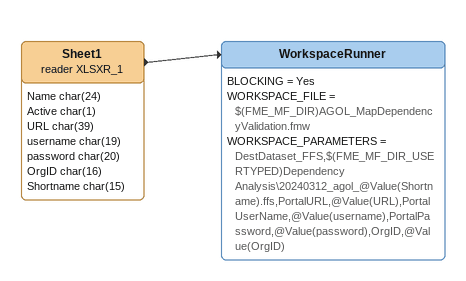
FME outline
Sheet1 (reader XLSXR_1)
    attributes: Name char(24), Active char(1), URL char(39), username char(19), password char(20), OrgID char(16), Shortname char(15)
    -> WorkspaceRunner
WorkspaceRunner
    BLOCKING = Yes
    WORKSPACE_FILE = $(FME_MF_DIR)AGOL_MapDependencyValidation.fmw
    WORKSPACE_PARAMETERS = DestDataset_FFS,$(FME_MF_DIR_USERTYPED)Dependency Analysis\20240312_agol_@Value(Shortname).ffs,PortalURL,@Value(URL),PortalUserName,@Value(username),PortalPassword,@Value(password),OrgID,@Value(OrgID)
